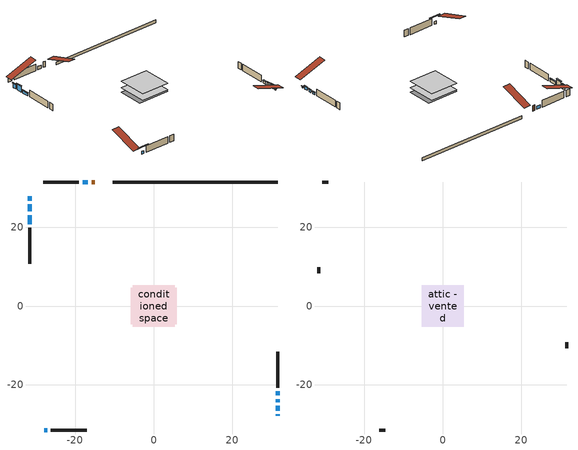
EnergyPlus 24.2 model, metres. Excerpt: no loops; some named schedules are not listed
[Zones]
conditioned space
 floor adiabatic (Floor2 construction): -5.21,-5.21 -5.21,5.21 5.21,5.21 5.21,-5.21 z0.38
 floor adiabatic (AdiabaticFloorConstruction): -5.3,-5.3 -5.3,5.3 5.3,5.3 5.3,-5.3 z0.38
 floor foundation (Slab1 construction): -5.85,-4.64 -5.85,4.64 5.85,4.64 5.85,-4.64 z-0.69
 wall outside (AdiabaticWallConstruction 1): -14.98,31.54 -15.82,31.54 z0.38:2.41
 wall outside (AdiabaticWallConstruction): 31.54,-27.9 31.54,-27.58 z0.38:0.7; -31.54,27.9 -31.54,26.78 z0.38:1.9; -31.54,25.85 -31.54,24.07 z0.38:2.49; 31.54,-26.65 31.54,-25.43 z0.38:1.55; 31.54,-24.5 31.54,-23.69 / -27.9,-31.54 -27.08,-31.54 / -31.54,23.15 -31.54,20.81 z0.38:1.4; 31.54,-22.76 31.54,-21.74 z0.38:1.2; -16.75,31.54 -18.11,31.54 z0.38:1.6
 wall outside (Wall1 construction): -19.04,31.54 -28.16,31.54 / -26.15,-31.54 -17.03,-31.54 / -31.54,19.88 -31.54,10.76 / 31.54,-20.82 31.54,-11.69 z0.38:2.82
 wall foundation (FoundationWall1 construction): 31.54,31.54 -10.4,31.54 z-0.69:0.38
 window (WindowConstruction 8): 31.54,-27.9 31.54,-27.58 z0.38:0.7
 window (WindowConstruction 6): -31.54,27.9 -31.54,26.78 z0.38:1.9
 window (WindowConstruction 7): -31.54,25.85 -31.54,24.07 z0.38:2.49
 window (WindowConstruction): 31.54,-26.65 31.54,-25.43 z0.38:1.55
 window (WindowConstruction 1): 31.54,-24.5 31.54,-23.69 z0.38:1.39
 window (WindowConstruction 2): 31.54,-22.76 31.54,-21.74 z0.38:1.19
 window (WindowConstruction 3): -27.9,-31.54 -27.08,-31.54 z0.38:1.39
 window (WindowConstruction 4): -16.75,31.54 -18.11,31.54 z0.38:1.6
 window (WindowConstruction 5): -31.54,23.15 -31.54,20.81 z0.38:1.39
 door (Door): -14.98,31.54 -15.82,31.54 z0.38:2.41
 ceiling adiabatic (AdiabaticFloorConstruction): 5.3,-5.3 5.3,5.3 -5.3,5.3 -5.3,-5.3 z0.38
attic - vented
 floor to conditioned space (Floor1 construction Reversed): -5.3,-5.3 -5.3,5.3 5.3,5.3 5.3,-5.3 z2.82
 wall outside (Wall2 construction): -29.09,31.54 -30.62,31.54 / -16.1,-31.54 -14.57,-31.54 / -31.54,9.83 -31.54,8.3 / 31.54,-10.76 31.54,-9.24 z0.38:2.82
 roof outside (Roof1 construction): -14.05,31.54,2.82 -14.05,21.22,6.26 -11.33,21.22,6.26 -11.33,31.54,2.82; -28.82,-31.54,2.82 -28.82,-21.22,6.26 -31.54,-21.22,6.26 -31.54,-31.54,2.82; -31.54,28.82,2.82 -21.22,28.82,6.26 -21.22,31.54,6.26 -31.54,31.54,2.82; 31.54,-28.82,2.82 21.22,-28.82,6.26 21.22,-31.54,6.26 31.54,-31.54,2.82
shading: 31.54,-27.28 31.54,-28.19 31.84,-28.19 31.84,-27.28 z1; -31.54,26.48 -31.54,28.19 -31.84,28.19 -31.84,26.48 z2.2; -31.54,23.78 -31.54,26.15 -31.84,26.15 -31.84,23.78 z2.79; 31.54,-25.28 31.54,-26.8 31.84,-26.8 31.84,-25.28 z1.7; 31.54,-23.54 31.54,-24.65 31.84,-24.65 31.84,-23.54 z1.54; 31.54,-21.59 31.54,-22.91 31.84,-22.91 31.84,-21.59 z1.34; -25.25,-31.54 -29.72,-31.54 -29.72,-31.84 -25.25,-31.84 z3.22; -31.54,20.63 -31.54,23.32 -31.84,23.32 -31.84,20.63 z1.57
[Building]
Building 1: Terrain=Suburbs
[Site:Location]
Sault Ste Marie AP_ON: Latitude {deg}=46.49; Longitude {deg}=-84.51; Time Zone {hr}=-5; Elevation {m}=192; Keep Site Location Information=Yes
[Site:GroundTemperature:Shallow]
0.840846, -1.16074, -1.32103, -0.371179, 3.44196, 7.23733, 10.5277, 12.6121, 12.7892, 11.0939, 7.8874, 4.20846
[Site:WaterMainsTemperature]
Calculation Method=Schedule; Temperature Schedule=mains temperature schedule
[Material] Roughness=Rough; Thermal Absorptance=0.9
Name | Thickness {m} | Conductivity {W/m-K} | Density {kg/m3} | Specific Heat {J/kg-K} | Solar Absorptance | Visible Absorptance
asphalt or fiberglass shingles | 0.00635 | 0.162714 | 1121.4 | 1465.45 | 0.74 | 0.74
ceiling loosefill ins | 0.338667 | 0.0480833 | 16.02 | 1046.75 | 0.7 | 0.7
ceiling stud and cavity | 0.1397 | 0.188002 | 65.682 | 1177.47 | 0.7 | 0.7
concrete 4.0 in. | 0.1016 | 1.803125 | 2242.8 | 837.4 | 0.7 | 0.7
concrete 8.0 in. | 0.2032 | 1.803125 | 2242.8 | 837.4 | 0.7 | 0.7
door material | 0.04445 | 0.053851 | 512.64 | 1214.23 | 0.7 | 0.7
exterior vertical ins | 0.00108814 | 0.029427 | 32.04 | 1214.23 | 0.7 | 0.7
floor covering | 0.0127 | 9.015625 | 54.468 | 1339.84 | 0.6 | 0.6
floor covering 1 | 0.0127 | 0.0433444 | 54.468 | 1339.84 | 0.6 | 0.6
floor rigid ins; wall rigid ins | 0.512978 | 0.029427 | 32.04 | 1214.23 | 0.7 | 0.7
floor stud and cavity | 0.0889 | 0.338388 | 50.32683 | 1063.81 | 0.7 | 0.7
floor stud and cavity 1 | 0.1397 | 1.75129 | 37.0049 | 1207.88 | 0.7 | 0.7
furniture material conditioned space 1 | 0.1524 | 0.115458 | 640.8 | 1214.23 | 0.6 | 0.6
gypsum board | 0.0127 | 0.160291 | 801 | 837.4 | 0.6 | 0.6
osb sheathing 0.5 in. | 0.0127 | 0.115458 | 512.64 | 1214.23 | 0.7 | 0.7
osb sheathing 0.75 in. | 0.01905 | 0.115458 | 512.64 | 1214.23 | 0.7 | 0.7
slab rigid ins | 0.027048 | 0.029427 | 32.04 | 1214.23 | 0.7 | 0.7
wall stud and cavity | 0.1397 | 0.0803833 | 139.0536 | 1170.24 | 0.7 | 0.7
wall stud and cavity 1 | 0.0889 | 6.1454 | 50.32683 | 1063.81 | 0.6 | 0.6
wall stud and cavity 2 | 0.0889 | 0.380278 | 52.3479 | 1209.89 | 0.7 | 0.7
wall stud and cavity 3 | 0.0889 | 0.391764 | 83.0341 | 1211.67 | 0.7 | 0.7
wood siding | 0.0254 | 0.102417 | 544.68 | 1172.36 | 0.84 | 0.84
wood siding 1 | 0.00254 | 0.102417 | 544.68 | 1172.36 | 0.84 | 0.84
wood siding 2; wood siding 3 | 0.0254 | 0.102417 | 544.68 | 1172.36 | 0.7 | 0.7
[WindowMaterial:SimpleGlazingSystem]
Name | U-Factor {W/m2-K} | Solar Heat Gain Coefficient
WindowMaterial | 2.6028 | 0.53
WindowMaterial 1 | 2.68399 | 0.48
WindowMaterial 2 | 2.62664 | 0.51
WindowMaterial 3 | 2.63516 | 0.49
WindowMaterial 4 | 2.39498 | 0.56
WindowMaterial 5 | 3.15924 | 0.44
[Construction]
AdiabaticFloorConstruction: floor stud and cavity 1, floor rigid ins, osb sheathing 0.75 in., floor covering 1
AdiabaticWallConstruction: wood siding 2, wall rigid ins, wall stud and cavity 2, gypsum board
AdiabaticWallConstruction 1: wood siding 3, wall rigid ins, wall stud and cavity 2, gypsum board
Door: door material
Floor1 construction Reversed: gypsum board, ceiling stud and cavity, ceiling loosefill ins
Floor2 construction: floor stud and cavity, floor covering
FoundationWall1 construction: concrete 8.0 in.
furniture construction conditioned space 1: furniture material conditioned space 1
PartitionWallConstruction: gypsum board, wall stud and cavity 3, gypsum board
Roof1 construction: asphalt or fiberglass shingles
Slab1 construction: slab rigid ins, concrete 4.0 in.
Wall1 construction: wood siding, osb sheathing 0.5 in., wall stud and cavity, gypsum board
Wall2 construction: wood siding 1, wall stud and cavity 1
WindowConstruction: WindowMaterial
WindowConstruction 1; WindowConstruction 2; WindowConstruction 3; WindowConstruction 4: WindowMaterial 1
WindowConstruction 5: WindowMaterial 2
WindowConstruction 6: WindowMaterial 3
WindowConstruction 7: WindowMaterial 4
WindowConstruction 8: WindowMaterial 5
[Zone] Multiplier=1; Part of Total Floor Area=Yes
Name | Volume {m3}
attic - vented | 62.7385
conditioned space | 417
[Space]
Name | Zone | Volume {m3}
attic - vented 1 | attic - vented | 62.7385
conditioned space 1 | conditioned space | 417
[ZoneInfiltration:EffectiveLeakageArea]
infil attic - vented 1: Zone or Space=attic - vented 1; Schedule=Always On Discrete; Effective Air Leakage Area {cm2}=4419.15; Stack Coefficient=0.000408834; Wind Coefficient=1.36613e-05
[ZoneMixing]
whole house fan mix: Zone or Space=attic - vented; Schedule=Always On Continuous; Design Flow Rate Calculation Method=Flow/Zone; Design Flow Rate {m3/s}=0; Source Zone or Space=conditioned space
[SurfaceProperty:ExposedFoundationPerimeter]
Slab1: Exposed Perimeter Calculation Method=TotalExposedPerimeter; Total Exposed Perimeter {m}=41.948
[InternalMass] Zone or ZoneList=conditioned space; Space or SpaceList=conditioned space 1
Name | Construction | Surface Area {m2}
furniture mass conditioned space 1 | furniture construction conditioned space 1 | 131.718
partition wall mass | PartitionWallConstruction | 220.8
[Lights]
interior lighting: Zone or ZoneList or Space or SpaceList=conditioned space 1; Schedule=interior lighting schedule; Design Level Calculation Method=LightingLevel; Lighting Level {W}=343.2; Return Air Fraction=0; Fraction Radiant=0.6; Fraction Visible=0.2; Fraction Replaceable=1
[People]
occupants: Zone or ZoneList or Space or SpaceList=conditioned space 1; Number of People Schedule=occupants schedule; Number of People Calculation Method=People; Number of People=3; Fraction Radiant=0.314171; Sensible Heat Fraction=0.56303; Activity Level Schedule=occupants activity schedule; Carbon Dioxide Generation Rate {m3/s-W}=0; Enable ASHRAE 55 Comfort Warnings=No; Mean Radiant Temperature Calculation Type=EnclosureAveraged
[ElectricEquipment] Zone or ZoneList or Space or SpaceList=conditioned space 1; Design Level Calculation Method=EquipmentLevel
Name | Schedule | Design Level {W} | Fraction Latent | Fraction Radiant | Fraction Lost
clothes dryer | clothes dryer schedule | 140.772 | 0.015 | 0.081 | 0.85
clothes washer | clothes washer schedule | 32.1985 | 0.03 | 0.162 | 0.7
cooking range | cooking range schedule | 215.147 | 0.08 | 0.432 | 0.2
dishwasher | dishwasher schedule | 66.8632 | 0.3 | 0.18 | 0.4
fridge | fridge schedule | 72.9452 | 0 | 0.6 | 0
mech vent bath fan 0 | mech vent bath fan 0 schedule | 50.2 | 0 | 0 | 1
mech vent house fan | mech vent house fan schedule | 0 | 0 | 0 | 1
mech vent house fan cfis | mech vent house fan cfis schedule | 0 | 0 | 0 | 0
misc plug loads | misc plug loads schedule | 494.7 | 0.045 | 0.513 | 0.1
whole house fan | Always On Discrete | 0 | 0 | 0 | 1
[OtherEquipment] Zone or ZoneList or Space or SpaceList=conditioned space 1; Design Level Calculation Method=EquipmentLevel
Name | Fuel Type | Schedule | Design Level {W} | Fraction Latent | Fraction Radiant | Fraction Lost
clothes dryer 1 | Electricity | clothes dryer schedule | 0 | 0.015 | 0.081 | 0.85
cooking range 1 | Electricity | cooking range schedule | 0 | 0.08 | 0.432 | 0.2
general water use latent | None | general water use schedule | 62.594 | 1 | 0 | 0
general water use sensible | None | general water use schedule | -61.6891 | 0 | 0.6 | 0
mech vent house fan latent load | None | Always On Discrete | 0 | 1 | 0 | 0
mech vent house fan sensible load | None | Always On Discrete | 0 | 0 | 0 | 0
water heater energy adjustment1 | Electricity | Always On Discrete | 0.01 | 0 | 0 | 1
[ZoneInfiltration:DesignFlowRate] Zone or ZoneList or Space or SpaceList=conditioned space 1; Schedule=Always On Discrete; Design Flow Rate Calculation Method=Flow/Zone; Design Flow Rate {m3/s}=0
infil flow; natural vent flow; whole house fan flow
[ZoneControl:Thermostat]
conditioned space Thermostat: Zone or ZoneList=conditioned space; Control Type Schedule=conditioned space Thermostat Schedule; Control 1=conditioned space temperature setpoint; Temperature Difference Between Cutout And Setpoint {deltaC}=0
[ZoneHVAC:Baseboard:Convective:Electric]
electric baseboard: Availability Schedule=Always On Discrete; Heating Design Capacity {W}=10806.1; Efficiency=1
[AirLoopHVAC:UnitarySystem]
unit heater unitary system: Control Type=Load; Controlling Zone or Thermostat Location=conditioned space; Dehumidification Control Type=None; Availability Schedule=Always On Discrete; Supply Fan=unit heater supply fan; Fan Placement=BlowThrough; Supply Air Fan Operating Mode Schedule=unit heater auto fan schedule; Heating Coil=unit heater htg coil; DX Heating Coil Sizing Ratio=1; Use DOAS DX Cooling Coil=No; Minimum Supply Air Temperature {C}=2; Latent Load Control=SensibleOnlyLoadControl; Cooling Supply Air Flow Rate Method=None; Heating Supply Air Flow Rate Method=SupplyAirFlowRate; Heating Supply Air Flow Rate {m3/s}=0.00141584; No Load Supply Air Flow Rate Method=SupplyAirFlowRate; No Load Supply Air Flow Rate {m3/s}=0; No Load Supply Air Flow Rate Control Set To Low Speed=Yes; Maximum Supply Air Temperature {C}=48.8889; Maximum Outdoor Dry-Bulb Temperature for Supplemental Heater Operation {C}=21; Ancillary On-Cycle Electric Power {W}=0; Ancillary Off-Cycle Electric Power {W}=0
[Fan:SystemModel]
unit heater supply fan: Availability Schedule=Always On Discrete; Design Maximum Air Flow Rate {m3/s}=0.00141584; Speed Control Method=Discrete; Electric Power Minimum Flow Rate Fraction=0.2; Design Pressure Rise {Pa}=500; Motor Efficiency=1; Motor In Air Stream Fraction=1; Design Electric Power Consumption {W}=Autosize; Design Power Sizing Method=PowerPerFlow; Electric Power Per Unit Flow Rate {W/(m3/s)}=28251.7; Electric Power Per Unit Flow Rate Per Unit Pressure {W/((m3/s)-Pa)}=1.66667; Fan Total Efficiency=0.7; Motor Loss Radiative Fraction=0; Number of Speeds=1; Speed Flow Fraction 1=1; Speed Electric Power Fraction 1=1
[Coil:Heating:Fuel]
unit heater htg coil: Availability Schedule=Always On Discrete; Fuel Type=OtherFuel1; Burner Efficiency=0.3; Nominal Capacity {W}=0.293071; On Cycle Parasitic Electric Load {W}=0; Off Cycle Parasitic Fuel Load {W}=0
[Zone equipment]
conditioned space: electric baseboard, unit heater unitary system
[Foundation:Kiva]
Foundation Kiva 1: Initial Indoor Air Temperature {C}=21.1111; Wall Height Above Grade {m}=0.379994; Wall Depth Below Slab {m}=0.2032; Custom Block Material Name 1=exterior vertical ins; Custom Block Depth 1 {m}=1.07; Custom Block X Position 1 {m}=0.2032; Custom Block Z Position 1 {m}=0
[Foundation:Kiva:Settings]
Soil Conductivity {W/m-K}=0.849921; Soil Density {kg/m3}=1842.3; Soil Specific Heat {J/kg-K}=418.7; Ground Solar Absorptivity=0.9; Ground Thermal Absorptivity=0.9; Ground Surface Roughness {m}=0.03; Far-Field Width {m}=40; Deep-Ground Boundary Condition=ZeroFlux; Deep-Ground Depth {m}=40; Minimum Cell Dimension {m}=0.2; Maximum Cell Growth Coefficient=3; Simulation Timestep=Timestep
[Exterior:Lights]
exterior lighting: Schedule=exterior lighting schedule; Design Level {W}=75.6
[EnergyManagementSystem:GlobalVariable]
infil_program_Qfan
infil_program_Qinf
natural_vent_program_Qnv
natural_vent_program_Qwhf
[EnergyManagementSystem:Sensor]
Name | Output:Variable or Output:Meter Index Key | Output:Variable or Output:Meter
airflow_gain | infil flow | Infiltration Sensible Heat Gain Energy
airflow_gain_1 | natural vent flow | Infiltration Sensible Heat Gain Energy
airflow_gain_2 | whole house fan flow | Infiltration Sensible Heat Gain Energy
airflow_loss | infil flow | Infiltration Sensible Heat Loss Energy
airflow_loss_1 | natural vent flow | Infiltration Sensible Heat Loss Energy
airflow_loss_2 | whole house fan flow | Infiltration Sensible Heat Loss Energy
clg_load_cond |  | Cooling:EnergyTransfer:Zone:CONDITIONED SPACE
clg_sp_s; clg_sp_s_1 | cooling setpoint | Schedule Value
clothes_dryer_exhaust_0_sch_s | clothes dryer exhaust 0 schedule | Schedule Value
conditioned_space_clg_unmet_s | conditioned space | Zone Cooling Setpoint Not Met Time
conditioned_space_htg_unmet_s | conditioned space | Zone Heating Setpoint Not Met Time
cool_season | cooling season schedule | Schedule Value
fridge_tin_s | conditioned space | Zone Mean Air Temperature
htg_load_cond |  | Heating:EnergyTransfer:Zone:CONDITIONED SPACE
htg_sp_s; htg_sp_s_1 | heating setpoint | Schedule Value
ig_ee_conv | clothes dryer | Electric Equipment Convective Heating Energy
ig_ee_conv_2 | cooking range | Electric Equipment Convective Heating Energy
ig_ee_conv_4 | fridge | Electric Equipment Convective Heating Energy
ig_ee_conv_5 | misc plug loads | Electric Equipment Convective Heating Energy
ig_ee_conv_6 | whole house fan | Electric Equipment Convective Heating Energy
ig_ee_rad | clothes dryer | Electric Equipment Radiant Heating Energy
ig_ee_rad_2 | cooking range | Electric Equipment Radiant Heating Energy
ig_ee_rad_4 | fridge | Electric Equipment Radiant Heating Energy
ig_ee_rad_5 | misc plug loads | Electric Equipment Radiant Heating Energy
ig_ee_rad_6 | whole house fan | Electric Equipment Radiant Heating Energy
ig_lgt_conv | interior lighting | Lights Convective Heating Energy
ig_lgt_rad | interior lighting | Lights Radiant Heating Energy
ig_lgt_vis | interior lighting | Lights Visible Radiation Heating Energy
ig_oe_conv | clothes dryer 1 | Other Equipment Convective Heating Energy
ig_oe_conv_1 | cooking range 1 | Other Equipment Convective Heating Energy
ig_oe_conv_2 | general water use latent | Other Equipment Convective Heating Energy
ig_oe_conv_3 | general water use sensible | Other Equipment Convective Heating Energy
ig_oe_conv_4 | water heater energy adjustment1 | Other Equipment Convective Heating Energy
ig_oe_rad | clothes dryer 1 | Other Equipment Radiant Heating Energy
ig_oe_rad_1 | cooking range 1 | Other Equipment Radiant Heating Energy
ig_oe_rad_2 | general water use latent | Other Equipment Radiant Heating Energy
ig_oe_rad_3 | general water use sensible | Other Equipment Radiant Heating Energy
ig_oe_rad_4 | water heater energy adjustment1 | Other Equipment Radiant Heating Energy
ig_ppl_conv | occupants | People Convective Heating Energy
ig_ppl_rad | occupants | People Radiant Heating Energy
im_conv | furniture mass conditioned space 1 | Surface Inside Face Convection Heat Gain Energy
im_conv_1 | partition wall mass | Surface Inside Face Convection Heat Gain Energy
im_ig | furniture mass conditioned space 1 | Surface Inside Face Internal Gains Radiation Heat Gain Energy
im_ig_1 | partition wall mass | Surface Inside Face Internal Gains Radiation Heat Gain Energy
im_lgt | furniture mass conditioned space 1 | Surface Inside Face Lights Radiation Heat Gain Energy
im_lgt_1 | partition wall mass | Surface Inside Face Lights Radiation Heat Gain Energy
im_sol | furniture mass conditioned space 1 | Surface Inside Face Solar Radiation Heat Gain Energy
im_sol_1 | partition wall mass | Surface Inside Face Solar Radiation Heat Gain Energy
im_surf | furniture mass conditioned space 1 | Surface Inside Face Net Surface Thermal Radiation Heat Gain Energy
im_surf_1 | partition wall mass | Surface Inside Face Net Surface Thermal Radiation Heat Gain Energy
mech_vent_bath_fan_0_sch_s | mech vent bath fan 0 schedule | Schedule Value
mv_conv | mech vent bath fan 0 | Electric Equipment Convective Heating Energy
mv_conv_1 | mech vent house fan | Electric Equipment Convective Heating Energy
mv_conv_2 | mech vent house fan cfis | Electric Equipment Convective Heating Energy
mv_conv_3 | mech vent house fan latent load | Other Equipment Convective Heating Energy
mv_conv_4 | mech vent house fan sensible load | Other Equipment Convective Heating Energy
mv_rad | mech vent bath fan 0 | Electric Equipment Radiant Heating Energy
mv_rad_1 | mech vent house fan | Electric Equipment Radiant Heating Energy
mv_rad_2 | mech vent house fan cfis | Electric Equipment Radiant Heating Energy
mv_rad_3 | mech vent house fan latent load | Other Equipment Radiant Heating Energy
mv_rad_4 | mech vent house fan sensible load | Other Equipment Radiant Heating Energy
natural_vent_s | natural vent schedule | Schedule Value
out_pb_s |  | Site Outdoor Air Barometric Pressure
out_wt_s |  | Site Outdoor Air Humidity Ratio
site_vw_s |  | Site Wind Speed
ss_back_out | Window1 | Surface Window Shortwave from Zone Back Out Window Heat Transfer Rate
ss_back_out_1 | Window10 | Surface Window Shortwave from Zone Back Out Window Heat Transfer Rate
ss_back_out_2 | Window12 | Surface Window Shortwave from Zone Back Out Window Heat Transfer Rate
ss_back_out_3 | Window2 | Surface Window Shortwave from Zone Back Out Window Heat Transfer Rate
ss_back_out_4 | Window3 | Surface Window Shortwave from Zone Back Out Window Heat Transfer Rate
ss_back_out_5 | Window4 | Surface Window Shortwave from Zone Back Out Window Heat Transfer Rate
ss_back_out_6 | Window5 | Surface Window Shortwave from Zone Back Out Window Heat Transfer Rate
ss_back_out_7 | Window6 | Surface Window Shortwave from Zone Back Out Window Heat Transfer Rate
ss_back_out_8 | Window8 | Surface Window Shortwave from Zone Back Out Window Heat Transfer Rate
ss_conv | Door1 | Surface Inside Face Convection Heat Gain Energy
ss_conv_1 | Window1 | Surface Inside Face Convection Heat Gain Energy
ss_conv_2 | Window10 | Surface Inside Face Convection Heat Gain Energy
ss_conv_3 | Window12 | Surface Inside Face Convection Heat Gain Energy
ss_conv_4 | Window2 | Surface Inside Face Convection Heat Gain Energy
ss_conv_5 | Window3 | Surface Inside Face Convection Heat Gain Energy
ss_conv_6 | Window4 | Surface Inside Face Convection Heat Gain Energy
ss_conv_7 | Window5 | Surface Inside Face Convection Heat Gain Energy
ss_conv_8 | Window6 | Surface Inside Face Convection Heat Gain Energy
ss_conv_9 | Window8 | Surface Inside Face Convection Heat Gain Energy
ss_ig | Door1 | Surface Inside Face Internal Gains Radiation Heat Gain Energy
ss_ig_1 | Window1 | Surface Inside Face Internal Gains Radiation Heat Gain Energy
ss_ig_2 | Window10 | Surface Inside Face Internal Gains Radiation Heat Gain Energy
ss_ig_3 | Window12 | Surface Inside Face Internal Gains Radiation Heat Gain Energy
ss_ig_4 | Window2 | Surface Inside Face Internal Gains Radiation Heat Gain Energy
ss_ig_5 | Window3 | Surface Inside Face Internal Gains Radiation Heat Gain Energy
ss_ig_6 | Window4 | Surface Inside Face Internal Gains Radiation Heat Gain Energy
ss_ig_7 | Window5 | Surface Inside Face Internal Gains Radiation Heat Gain Energy
ss_ig_8 | Window6 | Surface Inside Face Internal Gains Radiation Heat Gain Energy
ss_ig_9 | Window8 | Surface Inside Face Internal Gains Radiation Heat Gain Energy
ss_lgt | Door1 | Surface Inside Face Lights Radiation Heat Gain Energy
ss_sol | Door1 | Surface Inside Face Solar Radiation Heat Gain Energy
ss_surf | Door1 | Surface Inside Face Net Surface Thermal Radiation Heat Gain Energy
ss_surf_1 | Window1 | Surface Inside Face Net Surface Thermal Radiation Heat Gain Energy
ss_surf_2 | Window10 | Surface Inside Face Net Surface Thermal Radiation Heat Gain Energy
ss_surf_3 | Window12 | Surface Inside Face Net Surface Thermal Radiation Heat Gain Energy
ss_surf_4 | Window2 | Surface Inside Face Net Surface Thermal Radiation Heat Gain Energy
ss_surf_5 | Window3 | Surface Inside Face Net Surface Thermal Radiation Heat Gain Energy
ss_surf_6 | Window4 | Surface Inside Face Net Surface Thermal Radiation Heat Gain Energy
ss_surf_7 | Window5 | Surface Inside Face Net Surface Thermal Radiation Heat Gain Energy
ss_surf_8 | Window6 | Surface Inside Face Net Surface Thermal Radiation Heat Gain Energy
ss_surf_9 | Window8 | Surface Inside Face Net Surface Thermal Radiation Heat Gain Energy
ss_trans_in | Window1 | Surface Window Transmitted Solar Radiation Rate
ss_trans_in_1 | Window10 | Surface Window Transmitted Solar Radiation Rate
ss_trans_in_2 | Window12 | Surface Window Transmitted Solar Radiation Rate
ss_trans_in_3 | Window2 | Surface Window Transmitted Solar Radiation Rate
ss_trans_in_4 | Window3 | Surface Window Transmitted Solar Radiation Rate
ss_trans_in_5 | Window4 | Surface Window Transmitted Solar Radiation Rate
ss_trans_in_6 | Window5 | Surface Window Transmitted Solar Radiation Rate
ss_trans_in_7 | Window6 | Surface Window Transmitted Solar Radiation Rate
ss_trans_in_8 | Window8 | Surface Window Transmitted Solar Radiation Rate
ss_trans_out | Window1 | Surface Inside Face Initial Transmitted Diffuse Transmitted Out Window Solar Radiation Rate
ss_trans_out_1 | Window10 | Surface Inside Face Initial Transmitted Diffuse Transmitted Out Window Solar Radiation Rate
ss_trans_out_2 | Window12 | Surface Inside Face Initial Transmitted Diffuse Transmitted Out Window Solar Radiation Rate
ss_trans_out_3 | Window2 | Surface Inside Face Initial Transmitted Diffuse Transmitted Out Window Solar Radiation Rate
ss_trans_out_4 | Window3 | Surface Inside Face Initial Transmitted Diffuse Transmitted Out Window Solar Radiation Rate
ss_trans_out_5 | Window4 | Surface Inside Face Initial Transmitted Diffuse Transmitted Out Window Solar Radiation Rate
ss_trans_out_6 | Window5 | Surface Inside Face Initial Transmitted Diffuse Transmitted Out Window Solar Radiation Rate
ss_trans_out_7 | Window6 | Surface Inside Face Initial Transmitted Diffuse Transmitted Out Window Solar Radiation Rate
ss_trans_out_8 | Window8 | Surface Inside Face Initial Transmitted Diffuse Transmitted Out Window Solar Radiation Rate
s_conv | Floor1 | Surface Inside Face Convection Heat Gain Energy
s_conv_1 | Floor2 | Surface Inside Face Convection Heat Gain Energy
s_conv_2 | FoundationWall1 | Surface Inside Face Convection Heat Gain Energy
s_conv_3 | inferred conditioned ceiling | Surface Inside Face Convection Heat Gain Energy
s_conv_4 | inferred conditioned floor | Surface Inside Face Convection Heat Gain Energy
s_conv_5 | Slab1 | Surface Inside Face Convection Heat Gain Energy
s_conv_6 | Wall1:0 | Surface Inside Face Convection Heat Gain Energy
s_conv_7 | Wall1:180 | Surface Inside Face Convection Heat Gain Energy
s_conv_8 | Wall1:270 | Surface Inside Face Convection Heat Gain Energy
s_conv_9 | Wall1:90 | Surface Inside Face Convection Heat Gain Energy
s_ig | Floor1 | Surface Inside Face Internal Gains Radiation Heat Gain Energy
s_ig_1 | Floor2 | Surface Inside Face Internal Gains Radiation Heat Gain Energy
s_ig_2 | FoundationWall1 | Surface Inside Face Internal Gains Radiation Heat Gain Energy
s_ig_3 | inferred conditioned ceiling | Surface Inside Face Internal Gains Radiation Heat Gain Energy
s_ig_4 | inferred conditioned floor | Surface Inside Face Internal Gains Radiation Heat Gain Energy
s_ig_5 | Slab1 | Surface Inside Face Internal Gains Radiation Heat Gain Energy
s_ig_6 | Wall1:0 | Surface Inside Face Internal Gains Radiation Heat Gain Energy
s_ig_7 | Wall1:180 | Surface Inside Face Internal Gains Radiation Heat Gain Energy
s_ig_8 | Wall1:270 | Surface Inside Face Internal Gains Radiation Heat Gain Energy
s_ig_9 | Wall1:90 | Surface Inside Face Internal Gains Radiation Heat Gain Energy
s_lgt | Floor1 | Surface Inside Face Lights Radiation Heat Gain Energy
s_lgt_1 | Floor2 | Surface Inside Face Lights Radiation Heat Gain Energy
s_lgt_2 | FoundationWall1 | Surface Inside Face Lights Radiation Heat Gain Energy
s_lgt_3 | inferred conditioned ceiling | Surface Inside Face Lights Radiation Heat Gain Energy
s_lgt_4 | inferred conditioned floor | Surface Inside Face Lights Radiation Heat Gain Energy
s_lgt_5 | Slab1 | Surface Inside Face Lights Radiation Heat Gain Energy
s_lgt_6 | Wall1:0 | Surface Inside Face Lights Radiation Heat Gain Energy
s_lgt_7 | Wall1:180 | Surface Inside Face Lights Radiation Heat Gain Energy
s_lgt_8 | Wall1:270 | Surface Inside Face Lights Radiation Heat Gain Energy
